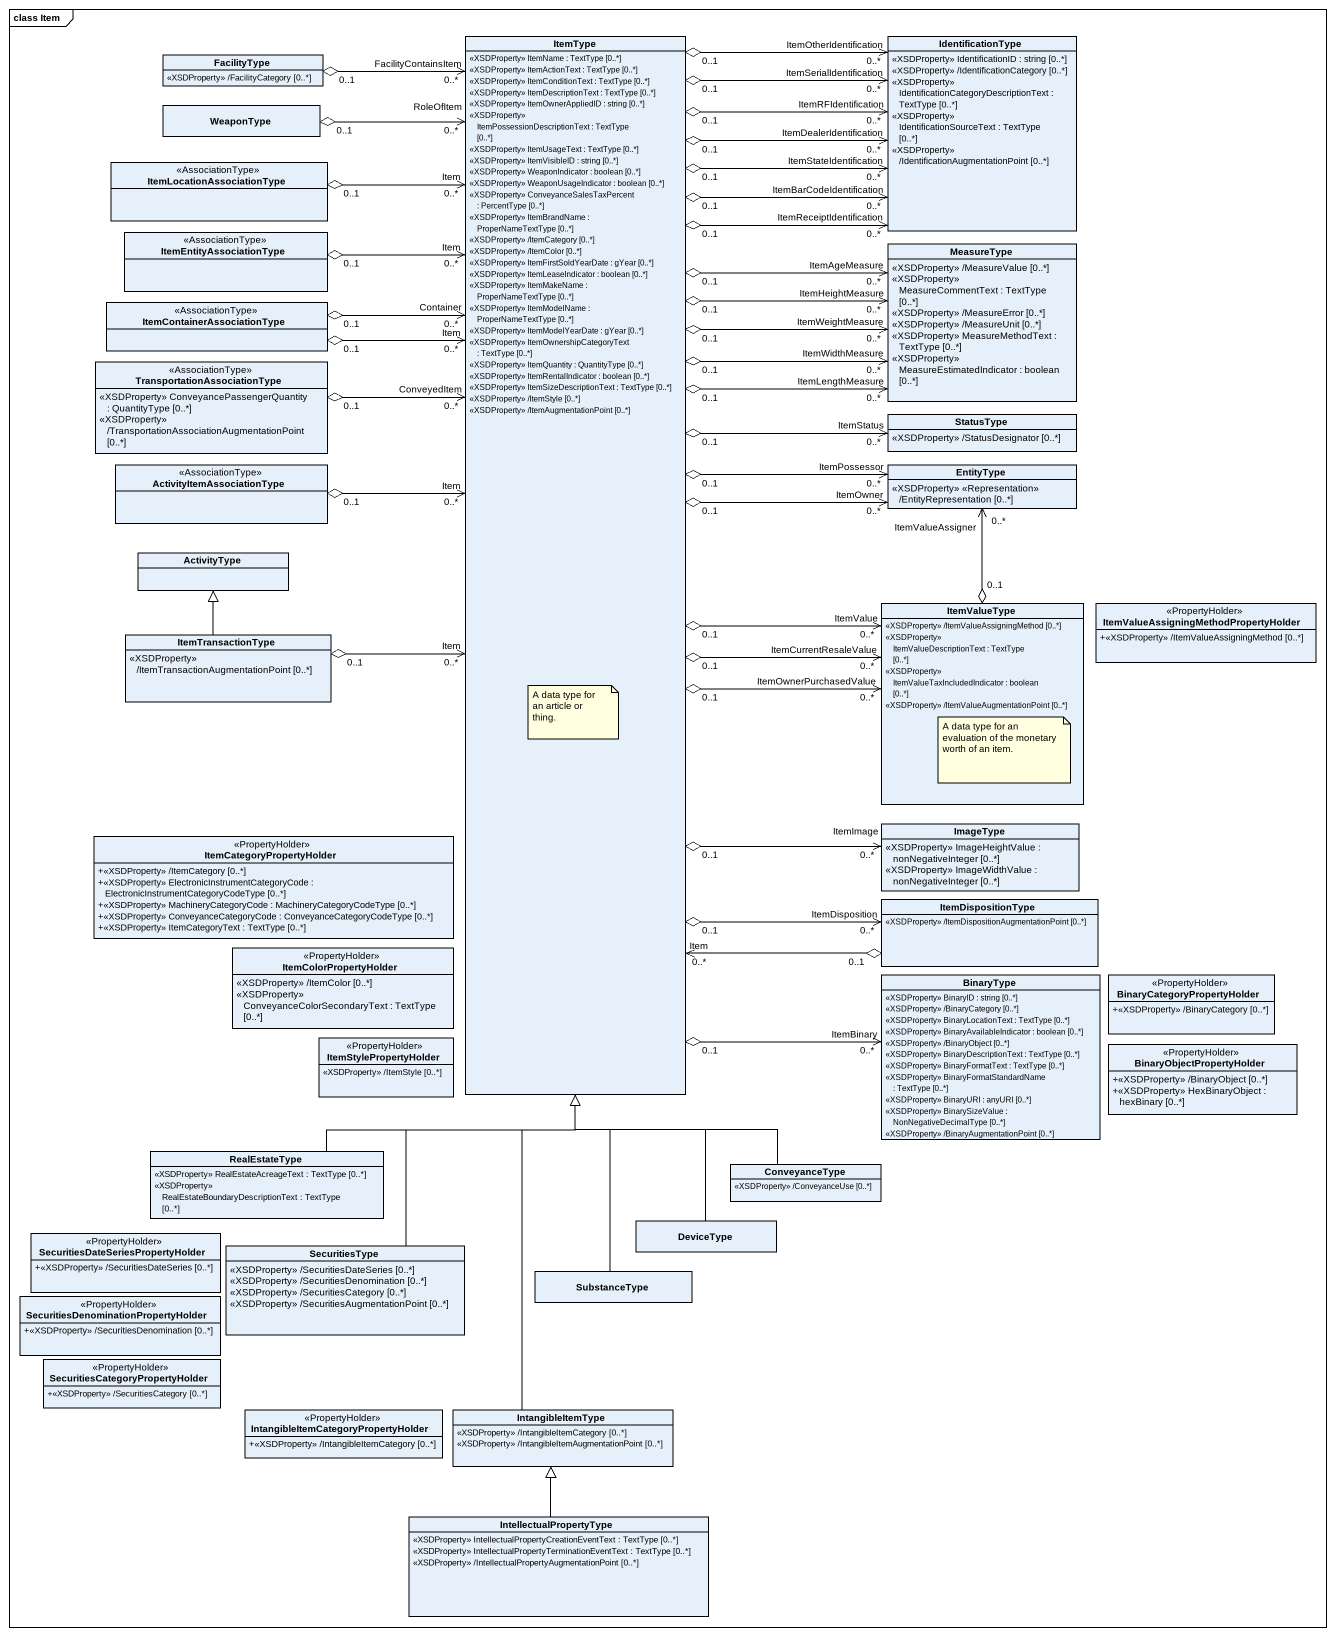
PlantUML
@startuml
mainframe class Item
hide circle
hide empty members
skinparam classAttributeIconSize 0
class FacilityType {
  <<XSDProperty>> /FacilityCategory [0..*]
}
class ItemType {
  <<XSDProperty>> ItemName : TextType [0..*]
  <<XSDProperty>> ItemActionText : TextType [0..*]
  <<XSDProperty>> ItemConditionText : TextType [0..*]
  <<XSDProperty>> ItemDescriptionText : TextType [0..*]
  <<XSDProperty>> ItemOwnerAppliedID : string [0..*]
  <<XSDProperty>> ItemPossessionDescriptionText : TextType [0..*]
  <<XSDProperty>> ItemUsageText : TextType [0..*]
  <<XSDProperty>> ItemVisibleID : string [0..*]
  <<XSDProperty>> WeaponIndicator : boolean [0..*]
  <<XSDProperty>> WeaponUsageIndicator : boolean [0..*]
  <<XSDProperty>> ConveyanceSalesTaxPercent : PercentType [0..*]
  <<XSDProperty>> ItemBrandName : ProperNameTextType [0..*]
  <<XSDProperty>> /ItemCategory [0..*]
  <<XSDProperty>> /ItemColor [0..*]
  <<XSDProperty>> ItemFirstSoldYearDate : gYear [0..*]
  <<XSDProperty>> ItemLeaseIndicator : boolean [0..*]
  <<XSDProperty>> ItemMakeName : ProperNameTextType [0..*]
  <<XSDProperty>> ItemModelName : ProperNameTextType [0..*]
  <<XSDProperty>> ItemModelYearDate : gYear [0..*]
  <<XSDProperty>> ItemOwnershipCategoryText : TextType [0..*]
  <<XSDProperty>> ItemQuantity : QuantityType [0..*]
  <<XSDProperty>> ItemRentalIndicator : boolean [0..*]
  <<XSDProperty>> ItemSizeDescriptionText : TextType [0..*]
  <<XSDProperty>> /ItemStyle [0..*]
  <<XSDProperty>> /ItemAugmentationPoint [0..*]
}
class IdentificationType {
  <<XSDProperty>> IdentificationID : string [0..*]
  <<XSDProperty>> /IdentificationCategory [0..*]
  <<XSDProperty>> IdentificationCategoryDescriptionText : TextType [0..*]
  <<XSDProperty>> IdentificationSourceText : TextType [0..*]
  <<XSDProperty>> /IdentificationAugmentationPoint [0..*]
}
class WeaponType
class ItemLocationAssociationType <<AssociationType>>
class ItemEntityAssociationType <<AssociationType>>
class MeasureType {
  <<XSDProperty>> /MeasureValue [0..*]
  <<XSDProperty>> MeasureCommentText : TextType [0..*]
  <<XSDProperty>> /MeasureError [0..*]
  <<XSDProperty>> /MeasureUnit [0..*]
  <<XSDProperty>> MeasureMethodText : TextType [0..*]
  <<XSDProperty>> MeasureEstimatedIndicator : boolean [0..*]
}
class ItemContainerAssociationType <<AssociationType>>
class "TransportationAssociationType" as TransportationAssociationTyp <<AssociationType>> {
  <<XSDProperty>> ConveyancePassengerQuantity : QuantityType [0..*]
  <<XSDProperty>> /TransportationAssociationAugmentationPoint [0..*]
}
class StatusType {
  <<XSDProperty>> /StatusDesignator [0..*]
}
class ActivityItemAssociationType <<AssociationType>>
class EntityType {
  <<XSDProperty>> <<Representation>> /EntityRepresentation [0..*]
}
class ActivityType
class ItemValueType {
  <<XSDProperty>> /ItemValueAssigningMethod [0..*]
  <<XSDProperty>> ItemValueDescriptionText : TextType [0..*]
  <<XSDProperty>> ItemValueTaxIncludedIndicator : boolean [0..*]
  <<XSDProperty>> /ItemValueAugmentationPoint [0..*]
}
class "ItemValueAssigningMethodPropertyHolder" as ItemValueAssigningMethodProp <<PropertyHolder>> {
  +<<XSDProperty>> /ItemValueAssigningMethod [0..*]
}
class ItemTransactionType {
  <<XSDProperty>> /ItemTransactionAugmentationPoint [0..*]
}
class ImageType {
  <<XSDProperty>> ImageHeightValue : nonNegativeInteger [0..*]
  <<XSDProperty>> ImageWidthValue : nonNegativeInteger [0..*]
}
class ItemCategoryPropertyHolder <<PropertyHolder>> {
  +<<XSDProperty>> /ItemCategory [0..*]
  +<<XSDProperty>> ElectronicInstrumentCategoryCode : ElectronicInstrumentCategoryCodeType [0..*]
  +<<XSDProperty>> MachineryCategoryCode : MachineryCategoryCodeType [0..*]
  +<<XSDProperty>> ConveyanceCategoryCode : ConveyanceCategoryCodeType [0..*]
  +<<XSDProperty>> ItemCategoryText : TextType [0..*]
}
class ItemDispositionType {
  <<XSDProperty>> /ItemDispositionAugmentationPoint [0..*]
}
class ItemColorPropertyHolder <<PropertyHolder>> {
  <<XSDProperty>> /ItemColor [0..*]
  <<XSDProperty>> ConveyanceColorSecondaryText : TextType [0..*]
}
class BinaryType {
  <<XSDProperty>> BinaryID : string [0..*]
  <<XSDProperty>> /BinaryCategory [0..*]
  <<XSDProperty>> BinaryLocationText : TextType [0..*]
  <<XSDProperty>> BinaryAvailableIndicator : boolean [0..*]
  <<XSDProperty>> /BinaryObject [0..*]
  <<XSDProperty>> BinaryDescriptionText : TextType [0..*]
  <<XSDProperty>> BinaryFormatText : TextType [0..*]
  <<XSDProperty>> BinaryFormatStandardName : TextType [0..*]
  <<XSDProperty>> BinaryURI : anyURI [0..*]
  <<XSDProperty>> BinarySizeValue : NonNegativeDecimalType [0..*]
  <<XSDProperty>> /BinaryAugmentationPoint [0..*]
}
class BinaryCategoryPropertyHolder <<PropertyHolder>> {
  +<<XSDProperty>> /BinaryCategory [0..*]
}
class ItemStylePropertyHolder <<PropertyHolder>> {
  <<XSDProperty>> /ItemStyle [0..*]
}
class BinaryObjectPropertyHolder <<PropertyHolder>> {
  +<<XSDProperty>> /BinaryObject [0..*]
  +<<XSDProperty>> HexBinaryObject : hexBinary [0..*]
}
class RealEstateType {
  <<XSDProperty>> RealEstateAcreageText : TextType [0..*]
  <<XSDProperty>> RealEstateBoundaryDescriptionText : TextType [0..*]
}
class ConveyanceType {
  <<XSDProperty>> /ConveyanceUse [0..*]
}
class "SecuritiesDateSeriesPropertyHolder" as SecuritiesDateSeriesProperty <<PropertyHolder>> {
  +<<XSDProperty>> /SecuritiesDateSeries [0..*]
}
class DeviceType
class SecuritiesType {
  <<XSDProperty>> /SecuritiesDateSeries [0..*]
  <<XSDProperty>> /SecuritiesDenomination [0..*]
  <<XSDProperty>> /SecuritiesCategory [0..*]
  <<XSDProperty>> /SecuritiesAugmentationPoint [0..*]
}
class SubstanceType
class "SecuritiesDenominationPropertyHolder" as SecuritiesDenominationProper <<PropertyHolder>> {
  +<<XSDProperty>> /SecuritiesDenomination [0..*]
}
class "SecuritiesCategoryPropertyHolder" as SecuritiesCategoryPropertyHo <<PropertyHolder>> {
  +<<XSDProperty>> /SecuritiesCategory [0..*]
}
class "IntangibleItemCategoryPropertyHolder" as IntangibleItemCategoryProper <<PropertyHolder>> {
  +<<XSDProperty>> /IntangibleItemCategory [0..*]
}
class IntangibleItemType {
  <<XSDProperty>> /IntangibleItemCategory [0..*]
  <<XSDProperty>> /IntangibleItemAugmentationPoint [0..*]
}
class IntellectualPropertyType {
  <<XSDProperty>> IntellectualPropertyCreationEventText : TextType [0..*]
  <<XSDProperty>> IntellectualPropertyTerminationEventText : TextType [0..*]
  <<XSDProperty>> /IntellectualPropertyAugmentationPoint [0..*]
}
FacilityType "0..1" o--> "FacilityContainsItem\n0..*" ItemType
ItemType "0..1" o-up-> "ItemReceiptIdentification\n0..*" IdentificationType
ItemType "0..1" o-up-> "ItemBarCodeIdentification\n0..*" IdentificationType
ItemType "0..1" o-up-> "ItemStateIdentification\n0..*" IdentificationType
ItemType "0..1" o-up-> "ItemDealerIdentification\n0..*" IdentificationType
ItemType "0..1" o-up-> "ItemRFIdentification\n0..*" IdentificationType
ItemType "0..1" o-up-> "ItemSerialIdentification\n0..*" IdentificationType
ItemType "0..1" o-up-> "ItemOtherIdentification\n0..*" IdentificationType
ItemType "0..1" o-right-> "ItemLengthMeasure\n0..*" MeasureType
ItemType "0..1" o-right-> "ItemWidthMeasure\n0..*" MeasureType
ItemType "0..1" o-right-> "ItemWeightMeasure\n0..*" MeasureType
ItemType "0..1" o-right-> "ItemHeightMeasure\n0..*" MeasureType
ItemType "0..1" o-right-> "ItemAgeMeasure\n0..*" MeasureType
ItemType "0..1" o-right-> "ItemStatus\n0..*" StatusType
ItemType "0..1" o-right-> "ItemOwner\n0..*" EntityType
ItemType "0..1" o-right-> "ItemPossessor\n0..*" EntityType
ItemType "0..1" o-right-> "ItemOwnerPurchasedValue\n0..*" ItemValueType
ItemType "0..1" o-right-> "ItemCurrentResaleValue\n0..*" ItemValueType
ItemType "0..1" o-right-> "ItemValue\n0..*" ItemValueType
ItemType "0..1" o--> "ItemImage\n0..*" ImageType
ItemType "0..1" o--> "ItemDisposition\n0..*" ItemDispositionType
ItemType "0..1" o--> "ItemBinary\n0..*" BinaryType
WeaponType "0..1" o--> "RoleOfItem\n0..*" ItemType
ItemLocationAssociationType "0..1" o--> "Item\n0..*" ItemType
ItemEntityAssociationType "0..1" o--> "Item\n0..*" ItemType
ItemContainerAssociationType "0..1" o--> "Item\n0..*" ItemType
ItemContainerAssociationType "0..1" o--> "Container\n0..*" ItemType
TransportationAssociationTyp "0..1" o-right-> "ConveyedItem\n0..*" ItemType
ActivityItemAssociationType "0..1" o-right-> "Item\n0..*" ItemType
ItemValueType "0..1" o-up-> "ItemValueAssigner\n0..*" EntityType
ItemTransactionType "0..1" o-right-> "Item\n0..*" ItemType
ItemTransactionType -up-|> ActivityType
ItemDispositionType "0..1" o-up-> "Item\n0..*" ItemType
RealEstateType -up-|> ItemType
ConveyanceType -up-|> ItemType
DeviceType -up-|> ItemType
SecuritiesType -up-|> ItemType
SubstanceType -up-|> ItemType
IntangibleItemType -up-|> ItemType
IntellectualPropertyType -up-|> IntangibleItemType
note bottom of ItemType : A data type for an article or thing.
note bottom of ItemValueType : A data type for an evaluation of the monetary worth of an item.
@enduml
